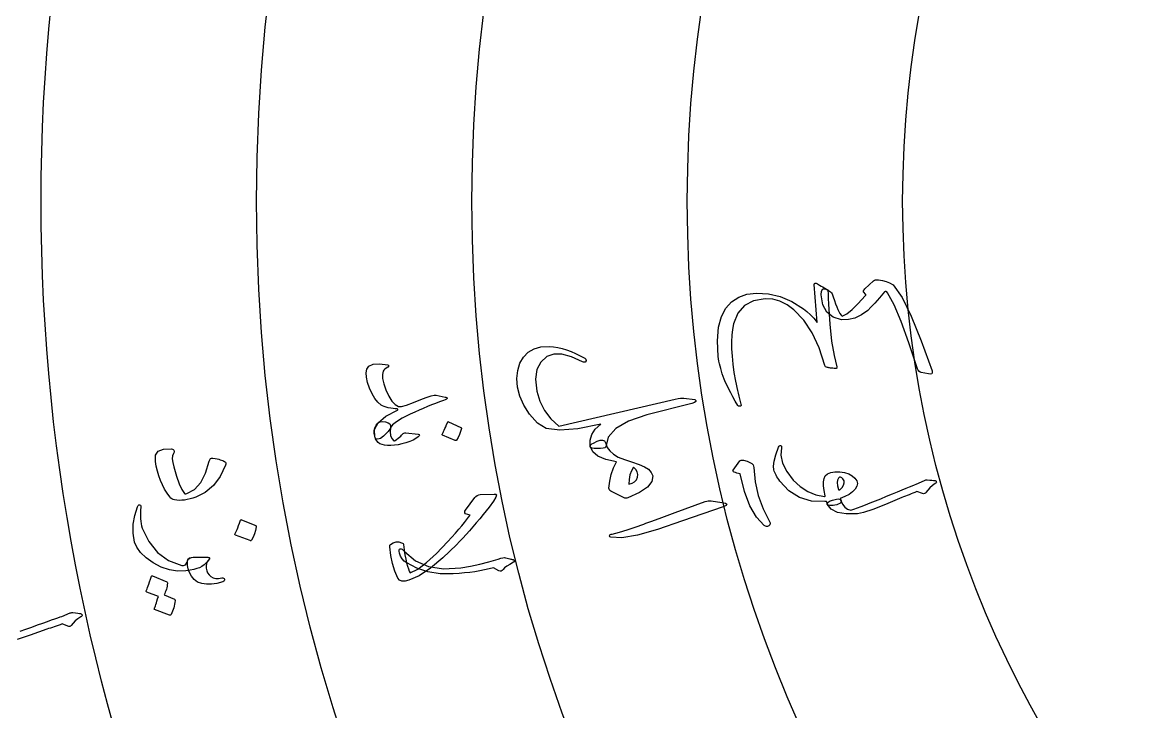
# Model space of a CAD drawing. Header units: millimetres. Extents: x -45 to 45, y -45 to 73.
# Drawn here: x -27.63 to -11.81, y -7.28 to 2.55 of the extents above; entities that cross this region are included whole.
import ezdxf

# ---------------------------------------------------------------- set-up
doc = ezdxf.new("R2010")
doc.units = ezdxf.units.MM
for name, color, linetype in [('CUT_OUTER', 1, 'Continuous'), ('ENGRAVE', 7, 'Continuous'), ('ENGRAVE_FINE', 8, 'Continuous'), ('GUIDE', 3, 'Continuous'), ('TEXT', 5, 'Continuous')]:
    doc.layers.add(name, color=color, linetype=linetype)

msp = doc.modelspace()

# ---------------------------------------------------------------- linework, layer by layer
at = {"layer": 'CUT_OUTER'}
msp.add_arc((0, -0.0002), 44.9998, 179.74001, 0.25885, dxfattribs=at)
at = {"layer": 'ENGRAVE'}
for radius in [39.65, 33.5042, 27.3585, 21.2127, 15.067]:
    msp.add_circle((0, 0), radius, dxfattribs=at)
at = {"layer": 'ENGRAVE_FINE'}
for radius in [36.5771, 30.4314, 24.2856, 18.1399]:
    msp.add_circle((0, 0), radius, dxfattribs=at)
at = {"layer": 'GUIDE'}
msp.add_circle((0, 0), 41, dxfattribs=at)
at = {"layer": 'TEXT'}
for points in [[(-16.1253, -1.4661), (-16.1071, -1.7488), (-16.0799, -1.9922), (-16.0455, -2.196), (-16.0054, -2.36), (-16.004, -2.365), (-16.0037, -2.3695), (-16.0045, -2.3735), (-16.0063, -2.3769), (-16.009, -2.3796), (-16.0126, -2.3814), (-16.017, -2.3824), (-16.0223, -2.3826), (-16.043, -2.3813), (-16.062, -2.3798), (-16.0793, -2.3783), (-16.095, -2.3766), (-16.109, -2.3748), (-16.1213, -2.3729), (-16.132, -2.3709), (-16.141, -2.3688), (-16.1557, -2.3636), (-16.1669, -2.3568), (-16.1747, -2.3484), (-16.1791, -2.3384), (-16.26, -2.0894), (-16.3595, -1.8748), (-16.4789, -1.6943), (-16.6195, -1.5476), (-16.7168, -1.4748), (-16.8172, -1.4239), (-16.9208, -1.3953), (-17.0278, -1.3892), (-17.1928, -1.4171), (-17.3233, -1.4858), (-17.419, -1.596), (-17.4791, -1.7478), (-17.4937, -1.8253), (-17.5034, -1.9099), (-17.5079, -2.0018), (-17.5073, -2.1007), (-17.5014, -2.2065), (-17.4903, -2.319), (-17.474, -2.4381), (-17.4522, -2.5636), (-17.4432, -2.6081), (-17.434, -2.6517), (-17.4245, -2.6946), (-17.4147, -2.7366), (-17.4047, -2.7775), (-17.3946, -2.8169), (-17.3843, -2.855), (-17.3738, -2.8917), (-17.3714, -2.903), (-17.3728, -2.9116), (-17.378, -2.9175), (-17.387, -2.9207), (-17.398, -2.9216), (-17.4068, -2.9203), (-17.4134, -2.9169), (-17.4179, -2.9112), (-17.4551, -2.8484), (-17.4891, -2.7886), (-17.5198, -2.7317), (-17.5474, -2.6778), (-17.5718, -2.6272), (-17.5934, -2.5801), (-17.6121, -2.5364), (-17.6279, -2.4963), (-17.6407, -2.4582), (-17.6524, -2.421), (-17.6631, -2.3847), (-17.6728, -2.3493), (-17.6811, -2.3146), (-17.6879, -2.2805), (-17.6932, -2.247), (-17.6969, -2.214), (-17.7076, -1.9872), (-17.6929, -1.796), (-17.6539, -1.6408), (-17.5915, -1.5221), (-17.5079, -1.4324), (-17.4066, -1.367), (-17.288, -1.3255), (-17.1523, -1.3076), (-16.9815, -1.3175), (-16.8131, -1.3584), (-16.647, -1.4297), (-16.4828, -1.5303), (-16.4321, -1.5703), (-16.3826, -1.6162), (-16.3343, -1.6677), (-16.2872, -1.725), (-16.3308, -1.1868), (-16.3262, -1.1735), (-16.3166, -1.1674), (-16.3021, -1.1684), (-16.2826, -1.1766), (-16.2538, -1.1927), (-16.228, -1.2072), (-16.205, -1.2202), (-16.185, -1.2317), (-16.1679, -1.2417), (-16.154, -1.2504), (-16.1433, -1.2575), (-16.1358, -1.2633), (-16.1334, -1.2775), (-16.131, -1.316), (-16.1284, -1.3789), (-16.1253, -1.4661)], [(-14.6972, -2.4606), (-14.8021, -2.4388), (-14.8194, -2.4331), (-14.8341, -2.4223), (-14.8462, -2.4063), (-14.8558, -2.3853), (-14.9792, -2.0159), (-15.0886, -1.7115), (-15.1883, -1.4735), (-15.2815, -1.3033), (-15.2928, -1.29), (-15.3037, -1.2837), (-15.3144, -1.2845), (-15.3247, -1.2923), (-15.3982, -1.3776), (-15.4628, -1.4499), (-15.5187, -1.5089), (-15.5659, -1.5543), (-15.6554, -1.6193), (-15.7472, -1.6635), (-15.8415, -1.6866), (-15.9383, -1.6881), (-16.0597, -1.6498), (-16.1487, -1.5781), (-16.2051, -1.4731), (-16.228, -1.3351), (-16.2234, -1.2785), (-16.2048, -1.2487), (-16.1725, -1.2457), (-16.1264, -1.2692), (-16.1103, -1.2812), (-16.0973, -1.2912), (-16.0876, -1.2993), (-16.0812, -1.3054), (-16.0738, -1.3191), (-16.0672, -1.3329), (-16.0615, -1.3467), (-16.0565, -1.3606), (-16.0398, -1.4129), (-16.0235, -1.4601), (-16.0077, -1.5024), (-15.9924, -1.5397), (-15.9772, -1.5721), (-15.9617, -1.5994), (-15.946, -1.6217), (-15.9301, -1.6389), (-15.8653, -1.6036), (-15.7891, -1.543), (-15.701, -1.4574), (-15.6008, -1.3477), (-15.5965, -1.342), (-15.594, -1.3364), (-15.593, -1.331), (-15.5938, -1.3257), (-15.6235, -1.2896), (-15.6261, -1.2818), (-15.6238, -1.2725), (-15.6166, -1.2618), (-15.6045, -1.2495), (-15.482, -1.1336), (-15.469, -1.1249), (-15.453, -1.1193), (-15.434, -1.117), (-15.4119, -1.118), (-15.3569, -1.1264), (-15.3039, -1.141), (-15.2529, -1.1617), (-15.204, -1.1883), (-15.0763, -1.3712), (-14.9443, -1.6384), (-14.8036, -1.9879), (-14.6481, -2.4175), (-14.6443, -2.4413), (-14.6512, -2.4565), (-14.6688, -2.4629), (-14.6972, -2.4606)], [(-18.7183, -3.0448), (-18.9762, -3.1315), (-19.16, -3.2366), (-19.2694, -3.3601), (-19.3038, -3.5014), (-19.3146, -3.5121), (-19.3387, -3.5193), (-19.376, -3.5232), (-19.4267, -3.5237), (-19.467, -3.5223), (-19.4965, -3.5169), (-19.5153, -3.5076), (-19.5234, -3.4944), (-19.5263, -3.4063), (-19.5025, -3.3235), (-19.4522, -3.2463), (-19.3754, -3.1747), (-19.6998, -3.2417), (-19.9584, -3.263), (-20.151, -3.2373), (-20.2777, -3.1643), (-20.3885, -3.033), (-20.4725, -2.9032), (-20.5297, -2.7758), (-20.5602, -2.6511), (-20.5698, -2.5238), (-20.5591, -2.4094), (-20.5285, -2.308), (-20.478, -2.22), (-20.4099, -2.1495), (-20.3261, -2.1008), (-20.2269, -2.0736), (-20.1123, -2.0676), (-20.0503, -2.0727), (-19.9877, -2.0824), (-19.9247, -2.0967), (-19.8612, -2.1155), (-19.7971, -2.139), (-19.7325, -2.1672), (-19.6673, -2.2), (-19.6014, -2.2376), (-19.5942, -2.2434), (-19.5887, -2.2502), (-19.585, -2.2578), (-19.5831, -2.2662), (-19.5832, -2.2734), (-19.5852, -2.2799), (-19.5893, -2.2856), (-19.5953, -2.2906), (-19.6029, -2.2939), (-19.6118, -2.2945), (-19.622, -2.2923), (-19.6334, -2.2874), (-19.7906, -2.217), (-19.9277, -2.1805), (-20.0448, -2.1787), (-20.1421, -2.2125), (-20.231, -2.2904), (-20.285, -2.3984), (-20.3036, -2.5363), (-20.2863, -2.7036), (-20.2438, -2.8478), (-20.1769, -2.9795), (-20.0857, -3.0982), (-19.9705, -3.2035), (-18.3112, -2.8212), (-18.2714, -2.8125), (-18.2376, -2.8068), (-18.2095, -2.8042), (-18.1874, -2.8045), (-18.0324, -2.8259), (-18.0171, -2.8407), (-18.019, -2.8547), (-18.0381, -2.8679), (-18.0744, -2.8802)], [(-21.6169, -2.8383), (-21.673, -2.8582), (-21.7299, -2.8794), (-21.7876, -2.9019), (-21.8461, -2.9256), (-21.9057, -2.9507), (-21.9666, -2.9771), (-22.0288, -3.005), (-22.0924, -3.0343), (-22.2061, -3.0917), (-22.2904, -3.1418), (-22.3455, -3.1844), (-22.3713, -3.2193), (-22.3855, -3.2486), (-22.4069, -3.2793), (-22.4357, -3.3114), (-22.4719, -3.345), (-22.5178, -3.3786), (-22.5541, -3.3915), (-22.581, -3.3836), (-22.5984, -3.3547), (-22.603, -3.2539), (-22.5506, -3.1569), (-22.4413, -3.0642), (-22.275, -2.9763), (-22.2723, -2.9745), (-22.2705, -2.9723), (-22.2696, -2.9697), (-22.2696, -2.9666), (-22.2703, -2.9645), (-22.2718, -2.9624), (-22.2742, -2.9605), (-22.2774, -2.9587), (-22.3065, -2.9562), (-22.3375, -2.9526), (-22.3704, -2.9478), (-22.405, -2.9418), (-22.438, -2.9346), (-22.4659, -2.9261), (-22.4885, -2.9163), (-22.5061, -2.9052), (-22.5527, -2.8634), (-22.596, -2.809), (-22.636, -2.742), (-22.6724, -2.6626), (-22.7019, -2.5807), (-22.7185, -2.5086), (-22.7223, -2.4464), (-22.7135, -2.3944), (-22.6824, -2.3474), (-22.6218, -2.3213), (-22.5316, -2.316), (-22.412, -2.3312), (-22.4079, -2.3334), (-22.4048, -2.3366), (-22.4027, -2.3407), (-22.4016, -2.3458), (-22.4016, -2.352), (-22.4032, -2.3572), (-22.4062, -2.3614), (-22.4107, -2.3647), (-22.4341, -2.3778), (-22.4531, -2.3916), (-22.4679, -2.4061), (-22.4784, -2.4213), (-22.4897, -2.4664), (-22.487, -2.5258), (-22.4702, -2.5994), (-22.4392, -2.687), (-22.397, -2.779), (-22.3532, -2.849), (-22.3082, -2.897), (-22.2619, -2.923), (-22.2186, -2.9226), (-22.1468, -2.9045), (-22.0465, -2.8689), (-21.9176, -2.8161), (-21.8494, -2.79), (-21.7938, -2.7728), (-21.7508, -2.7643), (-21.7205, -2.7645), (-21.5963, -2.79), (-21.5832, -2.7928), (-21.5737, -2.7963), (-21.5677, -2.8005), (-21.5652, -2.8055), (-21.5678, -2.8123), (-21.5773, -2.8201), (-21.5936, -2.8287), (-21.6169, -2.8383)], [(-22.2649, -3.3773), (-22.2453, -3.3611), (-22.2287, -3.3459), (-22.2149, -3.3318), (-22.2041, -3.3187), (-22.1946, -3.309), (-22.183, -3.3026), (-22.1691, -3.2996), (-22.1531, -3.2998), (-21.9793, -3.3206), (-21.9638, -3.3248), (-21.9584, -3.3325), (-21.9632, -3.3436), (-21.9781, -3.3583), (-22.0108, -3.3819), (-22.0514, -3.4041), (-22.0997, -3.4247), (-22.1559, -3.4438), (-22.2104, -3.4583), (-22.2643, -3.4691), (-22.3177, -3.4762), (-22.3705, -3.4794), (-22.4172, -3.4786), (-22.4584, -3.4743), (-22.4943, -3.4666), (-22.5248, -3.4555), (-22.5485, -3.4396), (-22.569, -3.416), (-22.586, -3.3847), (-22.5997, -3.3458), (-22.6072, -3.3049), (-22.6064, -3.2657), (-22.597, -3.2281), (-22.5793, -3.1922), (-22.5544, -3.163), (-22.5237, -3.1452), (-22.4872, -3.1388), (-22.4448, -3.1438), (-22.409, -3.1562), (-22.3852, -3.1733), (-22.3732, -3.1951), (-22.3732, -3.2218), (-22.3789, -3.2842), (-22.3726, -3.3371), (-22.3545, -3.3801), (-22.3245, -3.4135), (-22.318, -3.4133), (-22.3058, -3.4072), (-22.2882, -3.3952), (-22.2649, -3.3773)], [(-21.3699, -3.2221), (-21.3668, -3.2243), (-21.3646, -3.2278), (-21.3633, -3.2324), (-21.363, -3.2383), (-21.374, -3.2821), (-21.3891, -3.3241), (-21.4084, -3.3644), (-21.4318, -3.4029), (-21.4357, -3.407), (-21.4398, -3.4091), (-21.4443, -3.4094), (-21.449, -3.4079), (-21.6314, -3.3338), (-21.636, -3.3306), (-21.6377, -3.326), (-21.6365, -3.3198), (-21.6325, -3.312), (-21.629, -3.3054), (-21.6239, -3.2949), (-21.6171, -3.2805), (-21.6086, -3.2624), (-21.5985, -3.2403), (-21.5867, -3.2138), (-21.5733, -3.1831), (-21.5583, -3.148), (-21.5556, -3.1433), (-21.5526, -3.1407), (-21.5493, -3.1402), (-21.5457, -3.1418)], [(-18.6327, -3.9137), (-18.6439, -3.9947), (-18.707, -4.0737), (-18.8221, -4.1511), (-18.9892, -4.2269), (-19.0015, -4.2311), (-19.0128, -4.2328), (-19.0231, -4.2321), (-19.0323, -4.2288), (-19.2303, -4.1299), (-19.2426, -4.1226), (-19.2512, -4.113), (-19.2562, -4.1009), (-19.2575, -4.0864), (-19.2458, -3.9871), (-19.2238, -3.8918), (-19.1918, -3.8007), (-19.1496, -3.7138), (-19.302, -3.6796), (-19.4152, -3.631), (-19.4892, -3.5683), (-19.5238, -3.4919), (-19.5222, -3.4824), (-19.5142, -3.4714), (-19.4997, -3.4589), (-19.4789, -3.445), (-19.4256, -3.4199), (-19.3817, -3.4066), (-19.3471, -3.4048), (-19.3219, -3.4147), (-19.3151, -3.4218), (-19.3096, -3.4305), (-19.3054, -3.4407), (-19.3025, -3.4523), (-19.2828, -3.5072), (-19.2465, -3.5577), (-19.1938, -3.6037), (-19.1247, -3.645), (-19.086, -3.6614), (-19.0229, -3.6847), (-18.9356, -3.7149), (-18.824, -3.7515), (-18.7487, -3.7821), (-18.6918, -3.8192), (-18.6532, -3.863), (-18.6327, -3.9137)], [(-16.1774, -4.2781), (-16.3679, -4.2726), (-16.5388, -4.2228), (-16.6899, -4.1279), (-16.8202, -3.9877), (-16.8348, -3.9671), (-16.8484, -3.9466), (-16.861, -3.926), (-16.8725, -3.9055), (-16.8828, -3.8852), (-16.8918, -3.8652), (-16.8994, -3.8454), (-16.9056, -3.8259), (-16.9101, -3.7749), (-16.9003, -3.7039), (-16.8761, -3.6131), (-16.8371, -3.5029), (-16.8307, -3.4907), (-16.8237, -3.4828), (-16.8161, -3.4793), (-16.8078, -3.4801), (-16.8007, -3.4843), (-16.7965, -3.4909), (-16.7952, -3.4999), (-16.7968, -3.5113), (-16.8064, -3.619), (-16.7815, -3.7324), (-16.7218, -3.8507), (-16.6274, -3.9731), (-16.5283, -4.0669), (-16.4208, -4.1373), (-16.3053, -4.1844), (-16.1819, -4.2086), (-16.1781, -4.2072), (-16.1754, -4.2052), (-16.1736, -4.2025), (-16.1729, -4.1992), (-16.1881, -4.1222), (-16.1958, -4.0554), (-16.1962, -3.9988), (-16.1892, -3.9525), (-16.1704, -3.9135), (-16.1384, -3.8842), (-16.0931, -3.8646), (-16.0347, -3.8546), (-16.0268, -3.854), (-16.0187, -3.8536), (-16.0104, -3.8535), (-16.0019, -3.8536), (-15.993, -3.8539), (-15.9837, -3.8544), (-15.9739, -3.8551), (-15.9636, -3.8559), (-15.8958, -3.8665), (-15.8372, -3.8848), (-15.7877, -3.9109), (-15.7474, -3.9448), (-15.7204, -3.9829), (-15.7108, -4.0216), (-15.7187, -4.0611), (-15.744, -4.1016), (-15.7835, -4.1416), (-15.8321, -4.177), (-15.89, -4.2078), (-15.9572, -4.2339), (-15.956, -4.2381), (-15.9547, -4.2422), (-15.9533, -4.2461), (-15.9518, -4.2499), (-15.9503, -4.2536), (-15.9489, -4.2575), (-15.9476, -4.2616), (-15.9464, -4.2659), (-15.9455, -4.2814), (-15.9517, -4.2953), (-15.9649, -4.3076), (-15.9851, -4.3183), (-16.0083, -4.3268), (-16.0324, -4.3328), (-16.0574, -4.3365), (-16.0834, -4.3378), (-16.1068, -4.3366), (-16.1244, -4.3329), (-16.1359, -4.3268), (-16.1415, -4.3181), (-16.1527, -4.2763), (-16.1566, -4.2771), (-16.1621, -4.2776), (-16.169, -4.278), (-16.1774, -4.2781)], [(-24.9076, -3.6599), (-24.8767, -3.6653), (-24.8489, -3.6709), (-24.8239, -3.6767), (-24.8019, -3.6829), (-24.7828, -3.6891), (-24.7663, -3.6952), (-24.7525, -3.7013), (-24.7415, -3.7073), (-24.7301, -3.7175), (-24.7242, -3.7301), (-24.7235, -3.745), (-24.7281, -3.7623), (-24.8038, -3.921), (-24.8997, -4.05), (-25.0161, -4.1493), (-25.1535, -4.2185), (-25.1939, -4.2317), (-25.2336, -4.2427), (-25.2729, -4.2514), (-25.3115, -4.2577), (-25.3494, -4.2615), (-25.3861, -4.2626), (-25.4217, -4.2609), (-25.4561, -4.2564), (-25.4752, -4.2505), (-25.4928, -4.2414), (-25.5091, -4.2292), (-25.524, -4.2138), (-25.5626, -4.1588), (-25.5974, -4.1012), (-25.6283, -4.0409), (-25.6553, -3.9779), (-25.6788, -3.9127), (-25.6989, -3.8456), (-25.7156, -3.7767), (-25.7288, -3.706), (-25.7269, -3.6197), (-25.6875, -3.5615), (-25.6106, -3.5317), (-25.4964, -3.53), (-25.4835, -3.5329), (-25.4732, -3.5382), (-25.4654, -3.5457), (-25.4601, -3.5554), (-25.4599, -3.5645), (-25.4619, -3.5741), (-25.4659, -3.5844), (-25.4721, -3.5953), (-25.4841, -3.628), (-25.4873, -3.6706), (-25.4817, -3.7231), (-25.4673, -3.7855), (-25.4268, -3.9194), (-25.3872, -4.0274), (-25.3487, -4.1096), (-25.3116, -4.166), (-25.3074, -4.1685), (-25.3009, -4.1694), (-25.2922, -4.1686), (-25.2812, -4.1661), (-25.1716, -4.1052), (-25.0817, -4.0079), (-25.011, -3.8744), (-24.959, -3.7049), (-24.9511, -3.6827), (-24.9399, -3.6678), (-24.9254, -3.6602), (-24.9076, -3.6599)], [(-18.9083, -3.7886), (-18.9373, -3.842), (-18.9582, -3.9004), (-18.9709, -3.9636), (-18.9754, -4.0317), (-18.9281, -4.0179), (-18.8916, -3.9966), (-18.8659, -3.9679), (-18.851, -3.9316), (-18.8474, -3.8927), (-18.8558, -3.8559), (-18.8761, -3.8212), (-18.9083, -3.7886)], [(-16.9645, -4.5652), (-16.9577, -4.5827), (-16.9574, -4.5985), (-16.9638, -4.6125), (-16.9768, -4.6249), (-16.9931, -4.6333), (-17.0095, -4.6356), (-17.0259, -4.6316), (-17.0424, -4.6215), (-17.1519, -4.5036), (-17.2467, -4.3413), (-17.3255, -4.1347), (-17.3867, -3.8844), (-17.4109, -3.8791), (-17.4326, -3.8734), (-17.452, -3.867), (-17.4688, -3.8601), (-17.4805, -3.8536), (-17.4872, -3.8465), (-17.4889, -3.8389), (-17.4855, -3.8307), (-17.3911, -3.6997), (-17.372, -3.6879), (-17.337, -3.69), (-17.2864, -3.7059), (-17.22, -3.7353), (-17.2084, -3.7447), (-17.1998, -3.7577), (-17.1942, -3.7742), (-17.1917, -3.7943), (-17.1713, -3.9967), (-17.1265, -4.1932), (-17.0575, -4.3829), (-16.9645, -4.5652)], [(-15.9642, -4.1102), (-15.9307, -4.0773), (-15.9093, -4.0453), (-15.8998, -4.0141), (-15.9025, -3.9836), (-15.9114, -3.9673), (-15.9226, -3.9535), (-15.9359, -3.9423), (-15.9515, -3.9336), (-15.9592, -3.9315), (-15.9666, -3.9327), (-15.9738, -3.9374), (-15.9806, -3.9454), (-15.9946, -3.9727), (-15.9998, -4.0086), (-15.9962, -4.053), (-15.9837, -4.106), (-15.9812, -4.1111), (-15.9772, -4.1136), (-15.9715, -4.1133), (-15.9642, -4.1102)], [(-14.7178, -3.9695), (-14.6792, -3.9735), (-14.6486, -3.9765), (-14.6261, -3.9784), (-14.6116, -3.9793), (-14.6022, -3.9805), (-14.595, -3.9833), (-14.5899, -3.9878), (-14.5869, -3.9939), (-14.5862, -4.0016), (-14.5886, -4.0088), (-14.5939, -4.0155), (-14.6023, -4.0217), (-14.6436, -4.0509), (-14.6794, -4.0822), (-14.7097, -4.1156), (-14.7345, -4.1511), (-14.7427, -4.1614), (-14.7537, -4.1668), (-14.7675, -4.1674), (-14.7842, -4.163), (-14.8629, -4.1371), (-14.8918, -4.1484), (-14.9201, -4.1596), (-14.9478, -4.1706), (-14.975, -4.1815), (-15.0017, -4.1922), (-15.0279, -4.2028), (-15.0535, -4.2133), (-15.0785, -4.2237), (-15.3104, -4.3197), (-15.4929, -4.3904), (-15.6262, -4.4352), (-15.7103, -4.4538), (-15.8721, -4.4556), (-15.9981, -4.4331), (-16.0882, -4.3864), (-16.1421, -4.3159), (-16.1427, -4.3137), (-16.1433, -4.3115), (-16.1439, -4.3093), (-16.1445, -4.3071), (-16.1359, -4.2908), (-16.1105, -4.2751), (-16.0683, -4.26), (-16.0093, -4.2453), (-15.987, -4.2416), (-15.9695, -4.2435), (-15.9569, -4.2511), (-15.9491, -4.2643), (-15.9234, -4.3165), (-15.8912, -4.3569), (-15.8527, -4.3855), (-15.8078, -4.4024), (-15.7635, -4.3881), (-15.7135, -4.3707), (-15.6577, -4.3501), (-15.5962, -4.3263), (-15.5291, -4.2997), (-15.4568, -4.2703), (-15.3791, -4.2384), (-15.296, -4.2038), (-15.2142, -4.1706), (-15.1407, -4.1406), (-15.0755, -4.1138), (-15.0186, -4.0902), (-14.9701, -4.0699), (-14.9297, -4.0534), (-14.8976, -4.0404), (-14.8736, -4.0311), (-14.7569, -3.9779), (-14.745, -3.974), (-14.7345, -3.9713), (-14.7255, -3.9698), (-14.7178, -3.9695)], [(-22.1887, -4.8926), (-22.1785, -4.9695), (-22.1676, -5.0388), (-22.1561, -5.1005), (-22.1441, -5.1546), (-22.1317, -5.2012), (-22.1191, -5.2406), (-22.1062, -5.2726), (-22.0932, -5.2974), (-21.9834, -5.2422), (-21.858, -5.149), (-21.7166, -5.0187), (-21.5584, -4.8522), (-21.5007, -4.7883), (-21.4479, -4.7293), (-21.4001, -4.6749), (-21.3573, -4.6252), (-21.3197, -4.58), (-21.2874, -4.5395), (-21.2605, -4.5036), (-21.239, -4.4721), (-21.3021, -4.4524), (-21.3117, -4.4404), (-21.3152, -4.4276), (-21.3126, -4.4142), (-21.3039, -4.4), (-21.1724, -4.2223), (-21.1558, -4.2052), (-21.137, -4.1924), (-21.1158, -4.1842), (-21.0924, -4.1803), (-20.8972, -4.1717), (-20.8833, -4.1718), (-20.873, -4.1739), (-20.8662, -4.178), (-20.863, -4.1842), (-20.8708, -4.2178), (-20.9051, -4.2756), (-20.9656, -4.358), (-21.0521, -4.4654), (-21.1014, -4.5252), (-21.1503, -4.5833), (-21.1987, -4.6399), (-21.2466, -4.6948), (-21.2941, -4.7481), (-21.3412, -4.7997), (-21.3879, -4.8496), (-21.4343, -4.8978), (-21.6257, -5.0829), (-21.8019, -5.2292), (-21.9636, -5.3357), (-22.1115, -5.4013), (-22.1659, -5.413), (-22.21, -5.412), (-22.2438, -5.3983), (-22.2672, -5.3717), (-22.3125, -5.2715), (-22.3472, -5.1634), (-22.3711, -5.0476), (-22.3841, -4.9241), (-22.3848, -4.9126), (-22.3836, -4.9031), (-22.3806, -4.8955), (-22.3757, -4.8898), (-22.3339, -4.8657), (-22.2932, -4.8538), (-22.2535, -4.854), (-22.2149, -4.8661), (-22.2029, -4.8724), (-22.1945, -4.8789), (-22.1898, -4.8857), (-22.1887, -4.8926)], [(-17.6454, -4.2925), (-17.5952, -4.3033), (-17.5752, -4.3168), (-17.5853, -4.3333), (-17.6255, -4.3527), (-18.2062, -4.5535), (-18.5624, -4.6774), (-18.8515, -4.7581), (-19.0739, -4.7945), (-19.2296, -4.7857), (-19.2435, -4.7804), (-19.2516, -4.7747), (-19.2541, -4.7686), (-19.2509, -4.762), (-19.2449, -4.7559), (-19.2364, -4.7505), (-19.2255, -4.7459), (-19.2121, -4.7419), (-19.1071, -4.716), (-18.9969, -4.6836), (-18.8815, -4.6448), (-18.7609, -4.5998), (-18.7292, -4.5886), (-18.6439, -4.5577), (-18.5049, -4.5071), (-18.312, -4.4372), (-17.8848, -4.28), (-17.8617, -4.2732), (-17.8399, -4.2692), (-17.8193, -4.2679), (-17.8, -4.2694)], [(-24.971, -5.1163), (-25.0019, -5.1515), (-25.0336, -5.1809), (-25.0662, -5.2044), (-25.0997, -5.2221), (-25.1364, -5.2358), (-25.181, -5.248), (-25.2337, -5.2587), (-25.2943, -5.2677), (-25.4113, -5.2702), (-25.5278, -5.2519), (-25.6438, -5.2125), (-25.759, -5.1517), (-25.8618, -5.0795), (-25.9404, -5.006), (-25.9947, -4.9314), (-26.0248, -4.856), (-26.0438, -4.7286), (-26.043, -4.6019), (-26.0225, -4.4764), (-25.9821, -4.3522), (-25.9784, -4.3434), (-25.974, -4.3365), (-25.969, -4.3314), (-25.9633, -4.3281), (-25.9565, -4.3265), (-25.9503, -4.3266), (-25.9448, -4.3285), (-25.9399, -4.3321), (-25.936, -4.3381), (-25.934, -4.3448), (-25.9337, -4.3521), (-25.9352, -4.36), (-25.9394, -4.4042), (-25.9418, -4.4463), (-25.9424, -4.4864), (-25.9413, -4.5244), (-25.9382, -4.5604), (-25.933, -4.5946), (-25.9258, -4.627), (-25.9164, -4.6575), (-25.8225, -4.8505), (-25.6965, -5.004), (-25.5391, -5.1177), (-25.3509, -5.1915), (-25.3454, -5.1916), (-25.337, -5.1906), (-25.3256, -5.1888), (-25.3112, -5.186), (-25.3009, -5.1797), (-25.2894, -5.1648), (-25.2768, -5.1413), (-25.2631, -5.1092), (-25.2506, -5.0938), (-25.234, -5.0827), (-25.2134, -5.076), (-25.1887, -5.0736), (-24.9952, -5.0728), (-24.9698, -5.0755), (-24.9573, -5.0836), (-24.9577, -5.0972), (-24.971, -5.1163)], [(-24.2971, -4.6223), (-24.2935, -4.6247), (-24.2909, -4.6285), (-24.2892, -4.6337), (-24.2886, -4.6404), (-24.2991, -4.6903), (-24.3142, -4.7385), (-24.3341, -4.7849), (-24.3587, -4.8295), (-24.3628, -4.8342), (-24.3674, -4.8368), (-24.3724, -4.8374), (-24.3778, -4.8358), (-24.5862, -4.7597), (-24.5914, -4.7563), (-24.5936, -4.7511), (-24.5925, -4.744), (-24.5884, -4.7351), (-24.5848, -4.7274), (-24.5795, -4.7153), (-24.5725, -4.6988), (-24.5637, -4.678), (-24.5533, -4.6525), (-24.5413, -4.6221), (-24.5276, -4.5867), (-24.5122, -4.5465), (-24.5094, -4.541), (-24.5062, -4.5379), (-24.5025, -4.5372), (-24.4983, -4.5389)], [(-22.143, -5.1543), (-22.1795, -5.1266), (-22.2088, -5.0939), (-22.2309, -5.0563), (-22.2458, -5.0138), (-22.2501, -4.9885), (-22.25, -4.9697), (-22.2457, -4.9574), (-22.237, -4.9517), (-22.224, -4.9523), (-22.2091, -4.9594), (-22.1921, -4.9729), (-22.1732, -4.9928), (-22.0194, -5.1239), (-21.8338, -5.2055), (-21.6169, -5.2381), (-21.369, -5.2222), (-21.234, -5.1997), (-21.1008, -5.1716), (-20.9691, -5.1381), (-20.839, -5.0992), (-20.8013, -5.088), (-20.7709, -5.081), (-20.7477, -5.0781), (-20.7318, -5.0795), (-20.7098, -5.0854), (-20.6903, -5.0905), (-20.6732, -5.0949), (-20.6586, -5.0984), (-20.6464, -5.1014), (-20.6366, -5.1039), (-20.6293, -5.1058), (-20.6244, -5.1073), (-20.6176, -5.1111), (-20.6127, -5.1153), (-20.6097, -5.1199), (-20.6085, -5.125), (-20.6095, -5.1321), (-20.6117, -5.1377), (-20.615, -5.1421), (-20.6195, -5.1451), (-20.6727, -5.1747), (-20.7147, -5.2015), (-20.7457, -5.2257), (-20.7656, -5.2471), (-20.7796, -5.2631), (-20.795, -5.2715), (-20.8116, -5.2723), (-20.8297, -5.2655), (-20.9067, -5.2234), (-20.9679, -5.2397), (-21.0319, -5.2544), (-21.0988, -5.2674), (-21.1686, -5.2788), (-21.2413, -5.2886), (-21.3171, -5.2971), (-21.3959, -5.3041), (-21.4778, -5.3096), (-21.6658, -5.3084), (-21.8394, -5.2822), (-21.9985, -5.231), (-22.143, -5.1543)], [(-24.743, -5.3859), (-24.7423, -5.3981), (-24.7459, -5.4081), (-24.7538, -5.4158), (-24.766, -5.4214), (-24.85, -5.445), (-24.9281, -5.4575), (-25.0004, -5.4587), (-25.0668, -5.4487), (-25.1256, -5.4264), (-25.1751, -5.391), (-25.2151, -5.3424), (-25.2456, -5.2808), (-25.2605, -5.2362), (-25.2684, -5.1927), (-25.2692, -5.1503), (-25.2631, -5.1092), (-25.2554, -5.0938), (-25.2404, -5.0827), (-25.2182, -5.076), (-25.1887, -5.0736), (-24.9952, -5.0728), (-24.9805, -5.0729), (-24.9694, -5.0746), (-24.9617, -5.0779), (-24.9575, -5.083), (-24.9565, -5.0893), (-24.9585, -5.0965), (-24.9635, -5.1047), (-24.9715, -5.1139), (-24.9886, -5.1366), (-24.9996, -5.1636), (-25.0046, -5.1948), (-25.0036, -5.2302), (-24.9964, -5.2657), (-24.983, -5.2974), (-24.9634, -5.3252), (-24.9376, -5.349), (-24.9049, -5.3674), (-24.8677, -5.3767), (-24.8261, -5.3771), (-24.78, -5.3686), (-24.7658, -5.3671), (-24.7549, -5.3695), (-24.7473, -5.3757), (-24.743, -5.3859)], [(-25.4551, -5.6716), (-25.4514, -5.674), (-25.4486, -5.6779), (-25.4467, -5.6834), (-25.4458, -5.6904), (-25.4493, -5.7169), (-25.4539, -5.7429), (-25.4595, -5.7683), (-25.4662, -5.7932), (-25.474, -5.8177), (-25.4832, -5.842), (-25.4937, -5.8662), (-25.5054, -5.8902), (-25.5095, -5.8952), (-25.5145, -5.8982), (-25.5202, -5.899), (-25.5268, -5.8977), (-25.7394, -5.8196), (-25.7425, -5.8168), (-25.7436, -5.8119), (-25.7427, -5.8049), (-25.7396, -5.7958), (-25.7364, -5.7893), (-25.7322, -5.7789), (-25.7271, -5.7647), (-25.7212, -5.7467), (-25.7142, -5.7247), (-25.706, -5.6984), (-25.6967, -5.668), (-25.6861, -5.6334), (-25.851, -5.5688), (-25.8564, -5.5653), (-25.8587, -5.5598), (-25.8579, -5.5524), (-25.854, -5.543), (-25.8506, -5.5348), (-25.8457, -5.522), (-25.8392, -5.5046), (-25.8311, -5.4825), (-25.8215, -5.4556), (-25.8104, -5.4234), (-25.7979, -5.386), (-25.7838, -5.3433), (-25.7809, -5.3386), (-25.7776, -5.3361), (-25.7738, -5.3359), (-25.7696, -5.3378), (-25.5653, -5.4235), (-25.5616, -5.426), (-25.5588, -5.43), (-25.557, -5.4355), (-25.5562, -5.4425), (-25.5583, -5.4648), (-25.5617, -5.4868), (-25.5662, -5.5084), (-25.572, -5.5296), (-25.5787, -5.5504), (-25.5864, -5.5708), (-25.5949, -5.5907), (-25.6043, -5.6101)]]:
    msp.add_lwpolyline(points, close=True, dxfattribs=at)
msp.add_lwpolyline([(-27.657, -6.126), (-27.5778, -6.098), (-27.4931, -6.0676), (-27.4097, -6.0384), (-27.3348, -6.012), (-27.2684, -5.9884), (-27.2105, -5.9675), (-27.161, -5.9496), (-27.1198, -5.935), (-27.0871, -5.9235), (-27.0628, -5.9153), (-26.9437, -5.8674), (-26.9316, -5.8641), (-26.921, -5.8619), (-26.9119, -5.8608), (-26.9042, -5.8609), (-26.9042, -5.8609), (-26.8657, -5.8673), (-26.8353, -5.8721), (-26.8128, -5.8754), (-26.7984, -5.8772), (-26.789, -5.8789), (-26.7819, -5.8823), (-26.777, -5.8872), (-26.7743, -5.8937), (-26.7739, -5.9016), (-26.7766, -5.9089), (-26.7823, -5.9155), (-26.7909, -5.9213), (-26.8336, -5.9489), (-26.8708, -5.979), (-26.9027, -6.0114), (-26.9291, -6.0463), (-26.9378, -6.0563), (-26.9491, -6.0612), (-26.963, -6.0609), (-26.9794, -6.0554), (-27.0569, -6.0242), (-27.0863, -6.0341), (-27.1151, -6.0438), (-27.1434, -6.0534), (-27.1712, -6.0629), (-27.1983, -6.0723), (-27.225, -6.0816), (-27.2511, -6.0908), (-27.2767, -6.0998), (-27.5133, -6.1838), (-27.6993, -6.2446)], dxfattribs=at)

doc.saveas('drawing.dxf')
